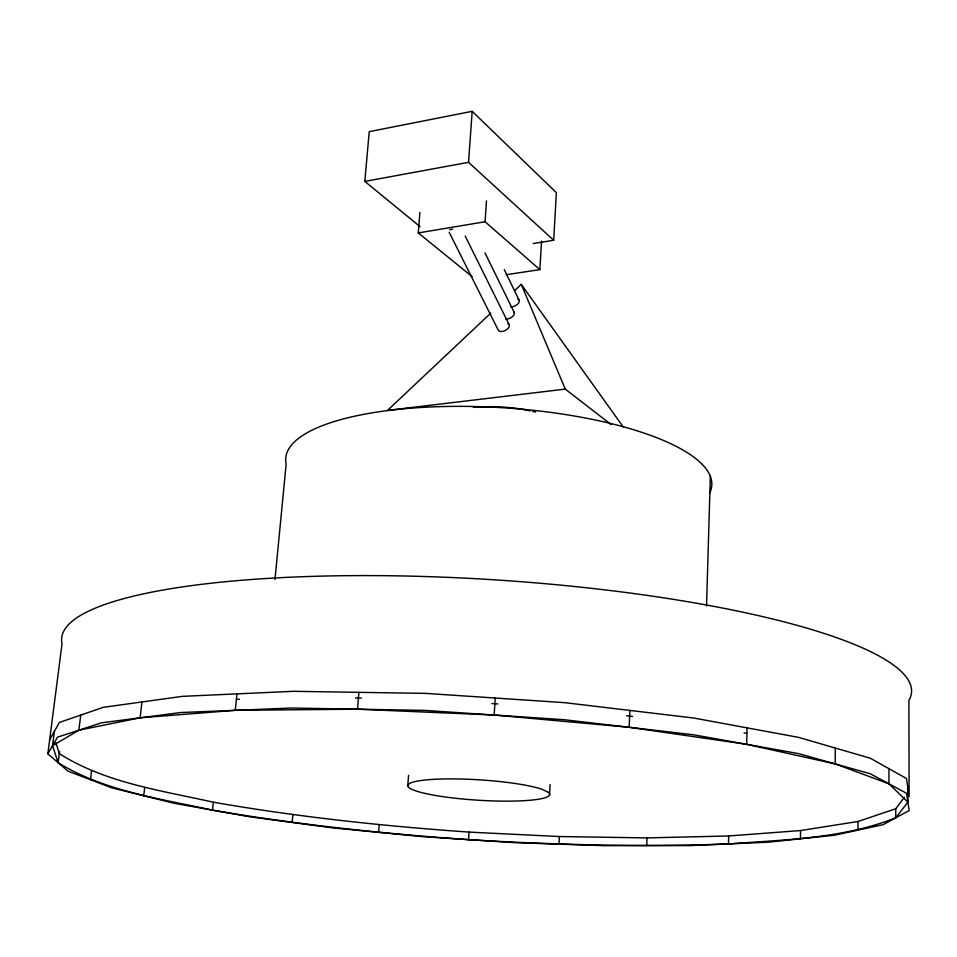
<?xml version="1.0" encoding="UTF-8"?>
<svg xmlns="http://www.w3.org/2000/svg" width="957" height="957" viewBox="0 0 957 957"><rect width="100%" height="100%" fill="white"/><g stroke="black" fill="none" stroke-linecap="round" stroke-linejoin="round"><path stroke-width="1.44" d="M54.382 731.387L52.539 745.742L58.15 762.705C104.72 791.367 160.07 798.605 212.526 810.16C297.28 824.671 382.848 833.667 468.595 839.66C555.12 844.923 641.836 847.101 728.48 843.93C784.68 839.672 842.603 838.763 895.74 817.84L907.894 802.181L888.933 783.795L888.945 768.686M857.974 830.114L858.022 821.489L895.74 808.761L904.401 797.229M888.933 783.795L835.174 763.901L835.317 748.063M800.435 838.811L800.554 830.556L858.022 821.489M835.174 763.901L746.699 744.319L747.07 727.858M728.48 843.93L728.684 835.975L800.554 830.556M706.541 605.996L710.333 476.359M646.717 845.641L647.004 837.901L728.684 835.975M746.699 744.319L629.168 727.284L629.85 710.417M558.972 844.146L559.355 836.538L647.004 837.901M549.533 795.052L550.084 784.608M533.228 243.533L553.684 240.267L556.364 192.656L472.172 111.323L369.223 131.659L364.82 181.411L420.087 226.653M506.241 274.719L539.868 269.611L541.53 241.104M629.168 727.284L494.183 715.035L495.224 698.036M468.595 839.66L469.086 832.1C383.422 826.094 297.962 816.991 213.351 802.205C160.943 790.422 105.509 782.97 59.31 753.626L55.901 742.883M539.868 269.611L485.079 221.749L486.491 200.874M553.684 240.267L468.535 162.331L472.172 111.323M407.79 785.721L408.555 775.278M378.625 832.363L379.223 824.755M472.1 276.597L418.281 232.922L419.896 212.382M52.539 745.742L78.857 730.203L140.129 717.81L235.29 710.321L357.511 709.197L358.899 692.342M292.148 822.458L292.842 814.718M274.97 579.475L286.167 464.001A213.459 64.239 3.6 0 1 507.054 408.017A213.459 64.239 3.6 0 1 709.592 493.214M235.29 710.321L236.953 693.873M212.526 810.16L213.351 802.205M143.741 795.757L144.674 787.515M140.129 717.81L141.959 701.959M90.472 779.716L91.525 771.091M78.857 730.203L80.735 715.094M58.15 762.705L59.597 751.365M47.85 753.817L57.516 737.189L101.346 722.834L180.682 712.546L291.694 708.024L424.418 710.381L563.852 719.676L693.239 734.737L798.329 753.566L870.332 773.782L906.554 793.293L909.15 810.579L883.036 824.707L834.133 835.27L768.148 842.196L690.117 845.605L604.274 845.677L514.172 842.639L422.982 836.681L333.706 827.996L249.562 816.788L174.186 803.294L111.933 787.886L67.899 771.115L47.85 753.817L62.049 643.666A425.793 85.807 3.6 0 1 500.595 580.229A425.793 85.807 3.6 0 1 908.899 700.428L909.114 796.607L906.53 778.555L870.392 758.267L798.569 737.369L693.753 718.025L564.714 702.665L425.65 693.382L293.237 691.313L182.452 696.349L103.236 707.331L59.394 722.451L49.656 739.845M490.833 313.047L387.549 410.386L565.276 389.104L610.997 424.489M514.758 290.509L521.278 284.361L623.21 426.93M364.82 181.411L468.535 162.331M418.281 232.922L485.079 221.749M236.391 699.352L239.37 699.316M355.454 697.988L361.399 698.072M491.91 703.562L497.843 703.957M357.511 709.197L494.183 715.035M469.086 832.1L559.355 836.538M626.656 715.764L632.553 716.458M744.02 732.906L746.95 733.337M530.19 410.924L522.043 409.201A67.193 21.772 3.6 0 0 473.356 407.419M532.905 411.498L535.609 412.072M449.18 232.288L498.262 330.129A6.089 3.326 -26.8 0 0 506.432 329.782A6.089 3.326 -26.8 0 0 507.856 323.669M465.198 236.032L509.244 324.854M484.96 252.899L514.232 312.496M504.255 269.623L519.173 300.283M521.278 284.361L565.276 389.104M907.858 787.838L907.894 802.181M895.74 808.761L895.74 817.84M517.785 299.146A6.017 3.242 -26.4 0 1 518.096 303.656A6.017 3.242 -26.4 0 1 510.835 306.838M513.706 311.815A6.053 3.29 -26.6 0 1 512.641 316.432A6.053 3.29 -26.6 0 1 505.846 319.124M452.613 229.106A6.352 3.17 -26.9 0 1 449.73 229.584M548.301 792.3L542.212 789.369A71.081 10.204 3.6 0 0 423.233 780.23A71.081 10.204 3.6 0 0 462.064 798.939A71.081 10.204 3.6 0 0 548.301 792.3"/></g></svg>
